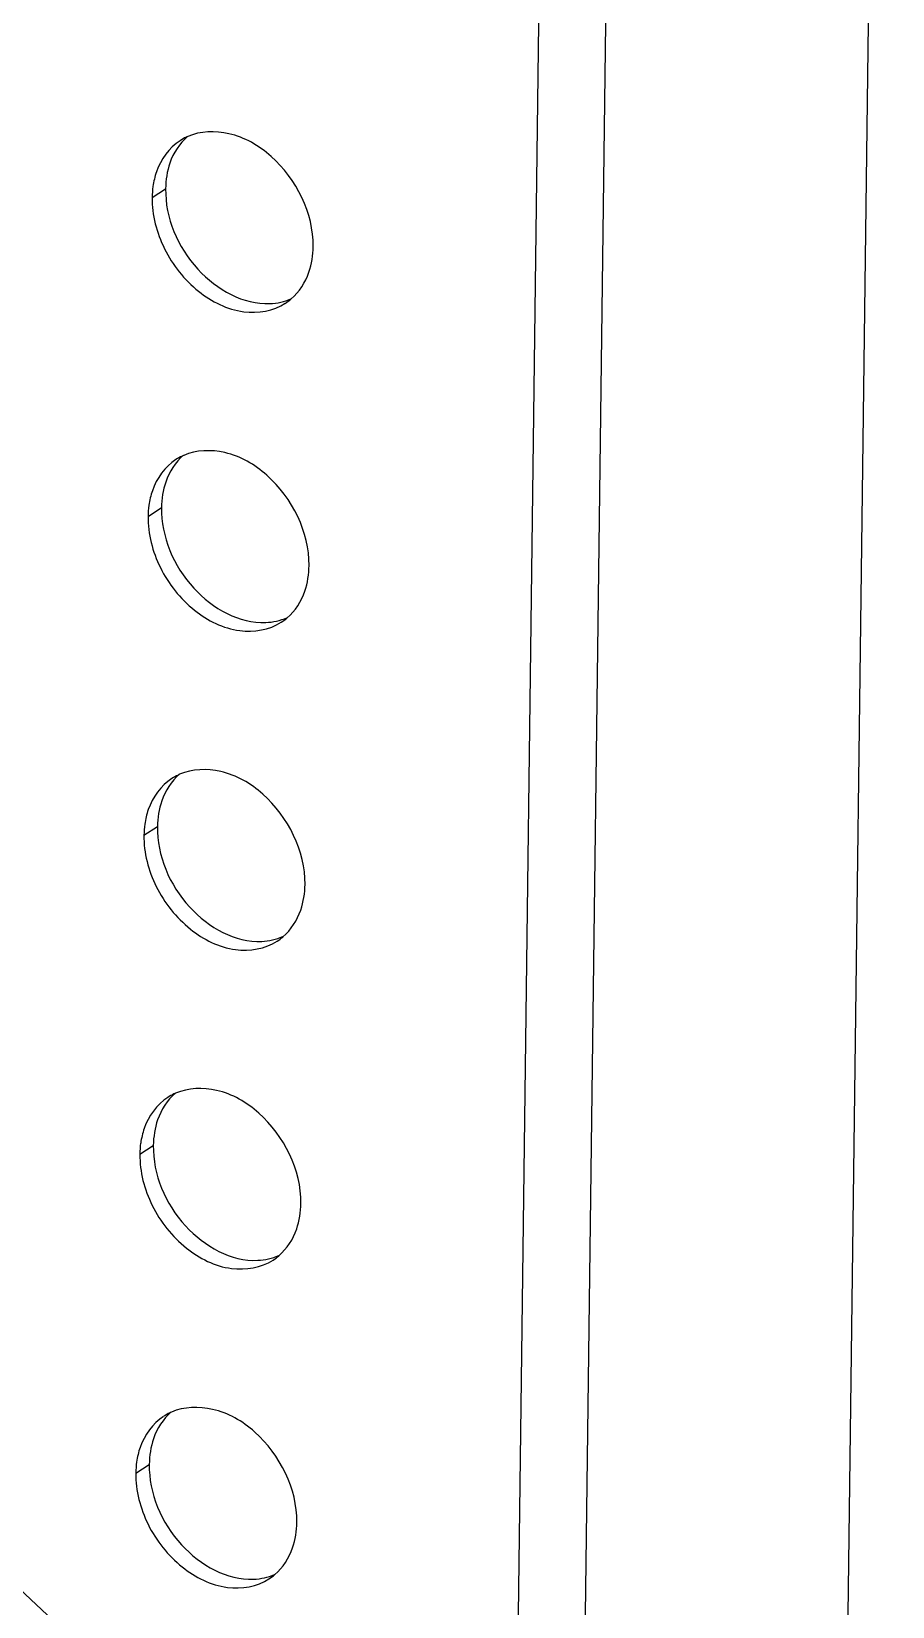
# Model space of a CAD drawing. Header units: millimetres. Extents: x -177 to 18421, y -5017 to 3255.
# Drawn here: x 4841.04 to 4854.37, y 690.66 to 715.05 of the extents above; entities that cross this region are included whole.
import ezdxf

# ---------------------------------------------------------------- set-up
doc = ezdxf.new("R2010")
doc.units = ezdxf.units.MM
doc.header["$LTSCALE"] = 46.255
doc.layers.get('0').update_dxf_attribs({"linetype": 'CONTINUOUS'})
doc.layers.add('02___PRT_ALL_AXES', color=7, linetype='CONTINUOUS')

msp = doc.modelspace()

# ---------------------------------------------------------------- linework, layer by layer
at = {"color": 3, "linetype": 'Continuous'}
for p, q in [((4854.366, 744.469), (4853.616, 685.944)), ((4850.265, 741.813), (4849.515, 683.288)), ((4849.215, 740.993), (4848.483, 683.791)), ((4848.946, 683.357), (4840.207, 691.537))]:
    msp.add_line(p, q, dxfattribs=at)
at = {"layer": '02___PRT_ALL_AXES', "color": 7, "linetype": 'Continuous'}
for p, q in [((4842.905, 712.48), (4843.114, 712.615)), ((4842.842, 707.542), (4843.051, 707.677)), ((4842.779, 702.604), (4842.987, 702.739)), ((4842.716, 697.665), (4842.924, 697.8)), ((4842.652, 692.727), (4842.861, 692.862))]:
    msp.add_line(p, q, dxfattribs=at)
at = {"layer": '02___PRT_ALL_AXES', "color": 3, "linetype": 'Continuous'}
for centre, radius, start, end in [((4843.796, 712.651), 0.844, 115.4309, 122.9155), ((4843.797, 712.647), 0.848, 113.6105, 115.4251), ((4844.276, 712.464), 1.371, 172.1081, 179.3146), ((4844.505, 711.554), 0.85, 302.9319, 310.5766), ((4843.734, 707.709), 0.848, 113.6105, 115.4251), ((4843.732, 707.713), 0.844, 115.4309, 122.9155), ((4844.213, 707.525), 1.371, 172.1081, 179.3146), ((4844.442, 706.616), 0.85, 302.9319, 310.5766), ((4843.669, 702.774), 0.844, 115.4309, 122.9155), ((4843.671, 702.771), 0.848, 113.6105, 115.4251), ((4844.15, 702.587), 1.371, 172.1081, 179.3146), ((4844.379, 701.678), 0.85, 302.9319, 310.5766), ((4843.606, 697.836), 0.844, 115.4309, 122.9155), ((4843.607, 697.833), 0.848, 113.6105, 115.4251), ((4844.086, 697.649), 1.371, 172.1081, 179.3146), ((4844.315, 696.739), 0.85, 302.9319, 310.5766), ((4843.543, 692.898), 0.844, 115.4309, 122.9155), ((4843.544, 692.894), 0.848, 113.6105, 115.4251), ((4844.023, 692.711), 1.371, 172.1081, 179.3146), ((4844.252, 691.801), 0.85, 302.9319, 310.5766)]:
    msp.add_arc(centre, radius, start, end, dxfattribs=at)
at = {"layer": '02___PRT_ALL_AXES', "color": 7, "linetype": 'Continuous'}
for points in [[(4843.455, 713.426), (4843.329, 713.319), (4843.234, 713.169), (4843.18, 713.013)], [(4843.18, 713.013), (4843.137, 712.886), (4843.116, 712.749), (4843.114, 712.615)], [(4844.729, 710.837), (4844.841, 710.842), (4844.953, 710.866), (4845.055, 710.911)], [(4843.392, 708.488), (4843.266, 708.381), (4843.171, 708.231), (4843.117, 708.074)], [(4843.117, 708.074), (4843.073, 707.947), (4843.052, 707.811), (4843.051, 707.677)], [(4844.666, 705.899), (4844.777, 705.904), (4844.89, 705.928), (4844.992, 705.973)], [(4843.328, 703.55), (4843.203, 703.442), (4843.108, 703.293), (4843.054, 703.136)], [(4843.054, 703.136), (4843.01, 703.009), (4842.989, 702.873), (4842.987, 702.739)], [(4844.603, 700.96), (4844.714, 700.965), (4844.826, 700.99), (4844.928, 701.035)], [(4843.265, 698.612), (4843.139, 698.504), (4843.044, 698.354), (4842.99, 698.198)], [(4842.99, 698.198), (4842.947, 698.071), (4842.926, 697.935), (4842.924, 697.8)], [(4844.54, 696.022), (4844.651, 696.027), (4844.763, 696.052), (4844.865, 696.096)], [(4843.202, 693.674), (4843.076, 693.566), (4842.981, 693.416), (4842.927, 693.26)], [(4842.927, 693.26), (4842.883, 693.133), (4842.863, 692.997), (4842.861, 692.862)], [(4844.476, 691.084), (4844.588, 691.089), (4844.7, 691.114), (4844.802, 691.158)]]:
    msp.add_open_spline(points, degree=3, dxfattribs=at)
at = {"layer": '02___PRT_ALL_AXES', "color": 3, "linetype": 'Continuous'}
for points, knots in [([(4845.399, 711.72), (4845.405, 712.234), (4845.012, 713.021), (4844.151, 713.521), (4843.652, 713.509), (4843.458, 713.424)], [0, 0, 0, 0, 0.527776, 0.781675, 1, 1, 1, 1]), ([(4842.905, 712.48), (4842.902, 712.208), (4843.049, 711.649), (4843.566, 711.001), (4844.268, 710.639), (4844.783, 710.722), (4844.967, 710.841)], [0, 0, 0, 0, 0.26432, 0.538702, 0.787242, 1, 1, 1, 1]), ([(4845.335, 706.782), (4845.342, 707.295), (4844.948, 708.082), (4844.088, 708.583), (4843.589, 708.571), (4843.394, 708.486)], [0, 0, 0, 0, 0.527776, 0.781675, 1, 1, 1, 1]), ([(4842.842, 707.542), (4842.839, 707.27), (4842.986, 706.711), (4843.502, 706.063), (4844.205, 705.701), (4844.72, 705.784), (4844.904, 705.903)], [0, 0, 0, 0, 0.26432, 0.538702, 0.787242, 1, 1, 1, 1]), ([(4845.272, 701.844), (4845.279, 702.357), (4844.885, 703.144), (4844.024, 703.645), (4843.526, 703.633), (4843.331, 703.548)], [0, 0, 0, 0, 0.527776, 0.781675, 1, 1, 1, 1]), ([(4842.779, 702.604), (4842.775, 702.332), (4842.923, 701.773), (4843.439, 701.124), (4844.141, 700.762), (4844.657, 700.845), (4844.841, 700.964)], [0, 0, 0, 0, 0.26432, 0.538702, 0.787242, 1, 1, 1, 1]), ([(4845.209, 696.905), (4845.216, 697.419), (4844.822, 698.206), (4843.961, 698.707), (4843.463, 698.695), (4843.268, 698.609)], [0, 0, 0, 0, 0.527776, 0.781675, 1, 1, 1, 1]), ([(4842.716, 697.665), (4842.712, 697.394), (4842.859, 696.835), (4843.376, 696.186), (4844.078, 695.824), (4844.594, 695.907), (4844.777, 696.026)], [0, 0, 0, 0, 0.26432, 0.538702, 0.787242, 1, 1, 1, 1]), ([(4845.146, 691.967), (4845.152, 692.481), (4844.759, 693.268), (4843.898, 693.769), (4843.399, 693.756), (4843.205, 693.671)], [0, 0, 0, 0, 0.527776, 0.781675, 1, 1, 1, 1]), ([(4842.652, 692.727), (4842.649, 692.455), (4842.796, 691.896), (4843.312, 691.248), (4844.015, 690.886), (4844.53, 690.969), (4844.714, 691.088)], [0, 0, 0, 0, 0.26432, 0.538702, 0.787242, 1, 1, 1, 1])]:
    msp.add_open_spline(points, degree=3, knots=knots, dxfattribs=at)
for points in [[(4843.337, 713.359), (4843.168, 713.25), (4843.037, 713.068), (4842.972, 712.878)], [(4842.972, 712.878), (4842.947, 712.804), (4842.929, 712.728), (4842.918, 712.652)], [(4845.332, 711.322), (4845.376, 711.449), (4845.397, 711.586), (4845.399, 711.72)], [(4845.058, 710.909), (4845.184, 711.016), (4845.278, 711.166), (4845.332, 711.322)], [(4843.274, 708.421), (4843.105, 708.311), (4842.974, 708.13), (4842.909, 707.939)], [(4842.909, 707.939), (4842.883, 707.866), (4842.866, 707.79), (4842.855, 707.714)], [(4845.269, 706.384), (4845.313, 706.511), (4845.334, 706.647), (4845.335, 706.782)], [(4844.995, 705.97), (4845.12, 706.078), (4845.215, 706.228), (4845.269, 706.384)], [(4843.211, 703.483), (4843.041, 703.373), (4842.911, 703.192), (4842.845, 703.001)], [(4842.845, 703.001), (4842.82, 702.928), (4842.802, 702.852), (4842.792, 702.775)], [(4845.206, 701.446), (4845.25, 701.573), (4845.27, 701.709), (4845.272, 701.844)], [(4844.931, 701.032), (4845.057, 701.14), (4845.152, 701.289), (4845.206, 701.446)], [(4843.147, 698.545), (4842.978, 698.435), (4842.848, 698.253), (4842.782, 698.063)], [(4842.782, 698.063), (4842.757, 697.99), (4842.739, 697.914), (4842.729, 697.837)], [(4845.143, 696.508), (4845.186, 696.635), (4845.207, 696.771), (4845.209, 696.905)], [(4844.868, 696.094), (4844.994, 696.202), (4845.089, 696.351), (4845.143, 696.508)], [(4843.084, 693.606), (4842.915, 693.497), (4842.784, 693.315), (4842.719, 693.125)], [(4842.719, 693.125), (4842.694, 693.052), (4842.676, 692.976), (4842.665, 692.899)], [(4845.079, 691.57), (4845.123, 691.697), (4845.144, 691.833), (4845.146, 691.967)], [(4844.805, 691.156), (4844.931, 691.263), (4845.025, 691.413), (4845.079, 691.57)]]:
    msp.add_open_spline(points, degree=3, dxfattribs=at)
at = {"layer": '02___PRT_ALL_AXES', "color": 7, "linetype": 'Continuous'}
for points in [[(4843.114, 712.615), (4843.108, 712.167), (4843.464, 711.301), (4844.318, 710.818), (4844.729, 710.837)], [(4843.051, 707.677), (4843.045, 707.229), (4843.401, 706.362), (4844.255, 705.88), (4844.666, 705.899)], [(4842.987, 702.739), (4842.982, 702.291), (4843.338, 701.424), (4844.191, 700.941), (4844.603, 700.96)], [(4842.924, 697.8), (4842.918, 697.353), (4843.274, 696.486), (4844.128, 696.003), (4844.54, 696.022)], [(4842.861, 692.862), (4842.855, 692.415), (4843.211, 691.548), (4844.065, 691.065), (4844.476, 691.084)]]:
    msp.add_open_spline(points, degree=3, knots=[0, 0, 0, 0, 0.520709, 1, 1, 1, 1], dxfattribs=at)

doc.saveas('drawing.dxf')
